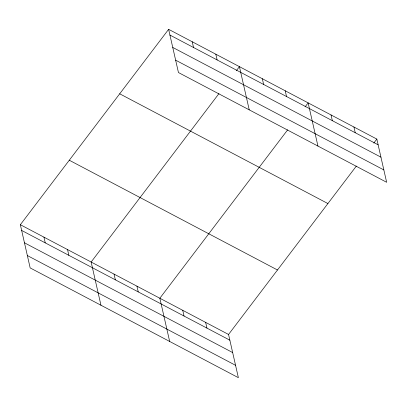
<?xml version="1.0" encoding="UTF-8"?>
<svg xmlns="http://www.w3.org/2000/svg" width="407" height="407" viewBox="0 0 407 407"><rect width="100%" height="100%" fill="white"/><g stroke="black" fill="none" stroke-linecap="round" stroke-linejoin="round"><path stroke-width="0.61" d="M20.35 224.71L228.551 334.462L238.37 377.671L30.169 267.918L20.35 224.71L168.63 29.329L376.831 139.082L386.65 182.29L178.449 72.538L168.63 29.329M218.935 93.635L91.137 262.027L100.956 305.235M236.386 70.645L239.423 66.646L249.237 109.854M287.642 129.853L159.844 298.245L169.663 341.453M305.092 106.863L308.13 102.864L317.943 146.072M228.551 334.462L356.349 166.071M373.799 143.081L376.831 139.082M169.933 35.058L378.134 144.811M172.746 47.426L380.947 157.178M175.641 60.17L383.842 169.923M119.699 93.803L327.9 203.556M69.282 160.236L277.482 269.989M21.652 230.438L229.853 340.191M24.461 242.806L232.662 352.559M27.355 255.55L235.556 365.303M353.932 127.009L355.235 132.738M331.028 114.937L332.331 120.665M285.226 90.792L286.528 96.52M262.322 78.719L263.624 84.447M215.827 54.207L217.124 59.936M192.231 41.768L193.529 47.497M205.647 322.39L206.949 328.118M182.748 310.317L184.05 316.046M136.94 286.172L138.243 291.9M114.041 274.099L115.344 279.828M67.542 249.588L68.844 255.316M43.946 237.149L45.248 242.877"/></g></svg>
